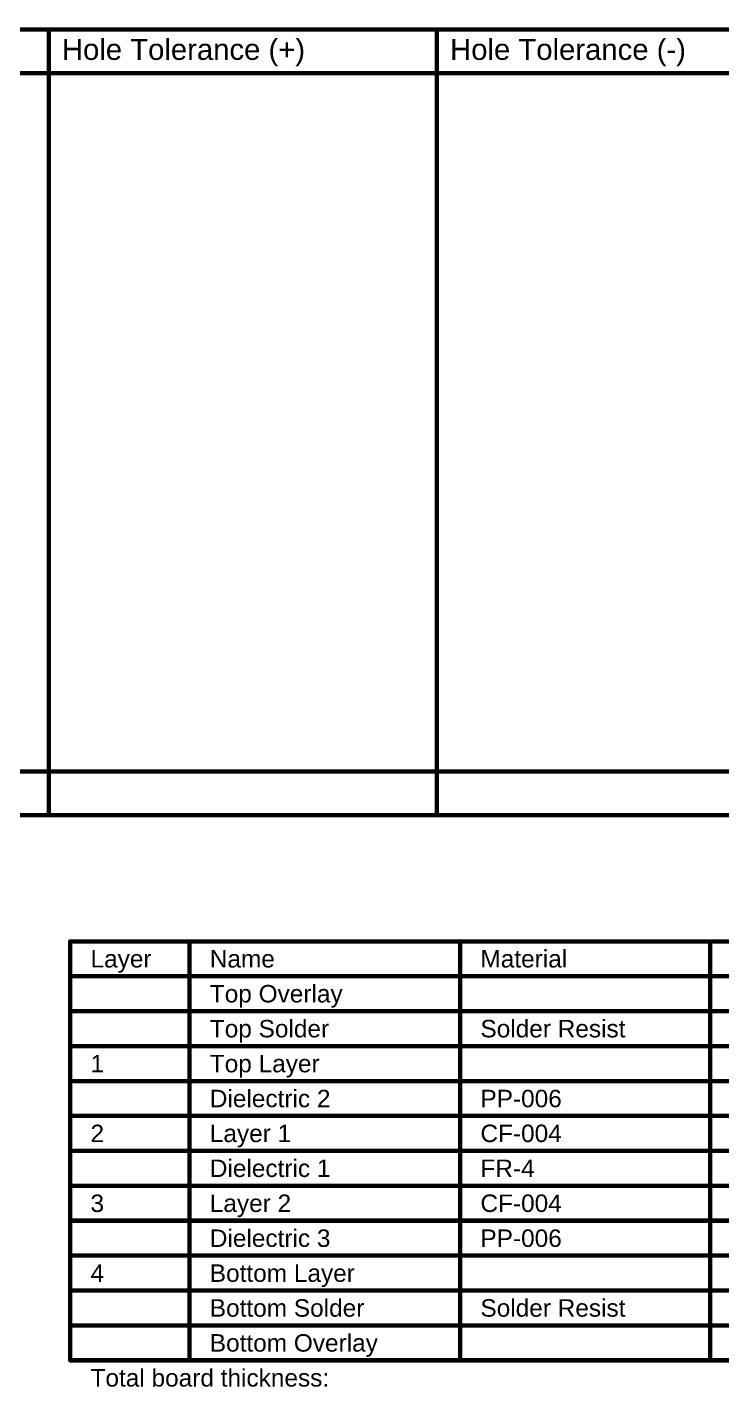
# Model space of a CAD drawing. Header units: inches. Extents: x 22 to 371, y 55 to 284.
# Drawn here: x 237.2 to 297.9, y 165.7 to 284.4 of the extents above; entities that cross this region are included whole.
import ezdxf

# ---------------------------------------------------------------- set-up
doc = ezdxf.new("R2010")
doc.units = ezdxf.units.IN
doc.layers.add('Drill Drawing', color=1, linetype='Continuous')
doc.layers.add('Fabrication', color=76, linetype='Continuous')
doc.styles.add('Arial', font='', dxfattribs={"height": 0.2})
doc.styles.get('Arial').set_extended_font_data('Arial')

msp = doc.modelspace()

# ---------------------------------------------------------------- linework, layer by layer
at = {"layer": 'Drill Drawing'}
for points in [[(24.27, 284.22, 0.381, 0.381, 0), (370.42, 284.22, 0.381, 0.381, 0)], [(239.12, 215.64, 0.381, 0.381, 0), (239.12, 284.22, 0.381, 0.381, 0)], [(272.99, 215.64, 0.381, 0.381, 0), (272.99, 284.22, 0.381, 0.381, 0)], [(24.27, 280.41, 0.381, 0.381, 0), (370.42, 280.41, 0.381, 0.381, 0)], [(24.27, 219.45, 0.381, 0.381, 0), (370.42, 219.45, 0.381, 0.381, 0)], [(24.27, 215.64, 0.381, 0.381, 0), (370.42, 215.64, 0.381, 0.381, 0)]]:
    msp.add_lwpolyline(points, format="xyseb", dxfattribs=at)
for points in [[(239.02, 284.22, 0.191, 0.191, 1), (239.21, 284.22, 0.191, 0.191, 1)], [(272.9, 284.22, 0.191, 0.191, 1), (273.09, 284.22, 0.191, 0.191, 1)], [(239.02, 215.64, 0.191, 0.191, 1), (239.21, 215.64, 0.191, 0.191, 1)], [(272.9, 215.64, 0.191, 0.191, 1), (273.09, 215.64, 0.191, 0.191, 1)]]:
    msp.add_lwpolyline(points, format="xyseb", close=True, dxfattribs=at)
at = {"layer": 'Fabrication'}
for points in [[(240.98, 168.05, 0.381, 0.381, 0), (240.98, 204.62, 0.381, 0.381, 0)], [(240.98, 204.62, 0.381, 0.381, 0), (356.27, 204.62, 0.381, 0.381, 0)], [(251.39, 168.05, 0.381, 0.381, 0), (251.39, 204.62, 0.381, 0.381, 0)], [(275.01, 168.05, 0.381, 0.381, 0), (275.01, 204.62, 0.381, 0.381, 0)], [(296.85, 168.05, 0.381, 0.381, 0), (296.85, 204.62, 0.381, 0.381, 0)], [(240.98, 201.57, 0.381, 0.381, 0), (356.27, 201.57, 0.381, 0.381, 0)], [(240.98, 198.53, 0.381, 0.381, 0), (251.39, 198.53, 0.381, 0.381, 0)], [(251.39, 198.53, 0.381, 0.381, 0), (275.01, 198.53, 0.381, 0.381, 0)], [(275.01, 198.53, 0.381, 0.381, 0), (296.85, 198.53, 0.381, 0.381, 0)], [(296.85, 198.53, 0.381, 0.381, 0), (313.35, 198.53, 0.381, 0.381, 0)], [(240.98, 195.48, 0.381, 0.381, 0), (251.39, 195.48, 0.381, 0.381, 0)], [(251.39, 195.48, 0.381, 0.381, 0), (275.01, 195.48, 0.381, 0.381, 0)], [(275.01, 195.48, 0.381, 0.381, 0), (296.85, 195.48, 0.381, 0.381, 0)], [(296.85, 195.48, 0.381, 0.381, 0), (313.35, 195.48, 0.381, 0.381, 0)], [(240.98, 192.43, 0.381, 0.381, 0), (251.39, 192.43, 0.381, 0.381, 0)], [(251.39, 192.43, 0.381, 0.381, 0), (275.01, 192.43, 0.381, 0.381, 0)], [(275.01, 192.43, 0.381, 0.381, 0), (296.85, 192.43, 0.381, 0.381, 0)], [(296.85, 192.43, 0.381, 0.381, 0), (313.35, 192.43, 0.381, 0.381, 0)], [(240.98, 189.38, 0.381, 0.381, 0), (251.39, 189.38, 0.381, 0.381, 0)], [(251.39, 189.38, 0.381, 0.381, 0), (275.01, 189.38, 0.381, 0.381, 0)], [(275.01, 189.38, 0.381, 0.381, 0), (296.85, 189.38, 0.381, 0.381, 0)], [(296.85, 189.38, 0.381, 0.381, 0), (313.35, 189.38, 0.381, 0.381, 0)], [(240.98, 186.33, 0.381, 0.381, 0), (251.39, 186.33, 0.381, 0.381, 0)], [(251.39, 186.33, 0.381, 0.381, 0), (275.01, 186.33, 0.381, 0.381, 0)], [(275.01, 186.33, 0.381, 0.381, 0), (296.85, 186.33, 0.381, 0.381, 0)], [(296.85, 186.33, 0.381, 0.381, 0), (313.35, 186.33, 0.381, 0.381, 0)], [(240.98, 183.29, 0.381, 0.381, 0), (251.39, 183.29, 0.381, 0.381, 0)], [(251.39, 183.29, 0.381, 0.381, 0), (275.01, 183.29, 0.381, 0.381, 0)], [(275.01, 183.29, 0.381, 0.381, 0), (296.85, 183.29, 0.381, 0.381, 0)], [(296.85, 183.29, 0.381, 0.381, 0), (313.35, 183.29, 0.381, 0.381, 0)], [(240.98, 180.24, 0.381, 0.381, 0), (251.39, 180.24, 0.381, 0.381, 0)], [(251.39, 180.24, 0.381, 0.381, 0), (275.01, 180.24, 0.381, 0.381, 0)], [(275.01, 180.24, 0.381, 0.381, 0), (296.85, 180.24, 0.381, 0.381, 0)], [(296.85, 180.24, 0.381, 0.381, 0), (313.35, 180.24, 0.381, 0.381, 0)], [(240.98, 177.19, 0.381, 0.381, 0), (251.39, 177.19, 0.381, 0.381, 0)], [(251.39, 177.19, 0.381, 0.381, 0), (275.01, 177.19, 0.381, 0.381, 0)], [(275.01, 177.19, 0.381, 0.381, 0), (296.85, 177.19, 0.381, 0.381, 0)], [(296.85, 177.19, 0.381, 0.381, 0), (313.35, 177.19, 0.381, 0.381, 0)], [(240.98, 174.14, 0.381, 0.381, 0), (251.39, 174.14, 0.381, 0.381, 0)], [(251.39, 174.14, 0.381, 0.381, 0), (275.01, 174.14, 0.381, 0.381, 0)], [(275.01, 174.14, 0.381, 0.381, 0), (296.85, 174.14, 0.381, 0.381, 0)], [(296.85, 174.14, 0.381, 0.381, 0), (313.35, 174.14, 0.381, 0.381, 0)], [(240.98, 171.09, 0.381, 0.381, 0), (251.39, 171.09, 0.381, 0.381, 0)], [(251.39, 171.09, 0.381, 0.381, 0), (275.01, 171.09, 0.381, 0.381, 0)], [(275.01, 171.09, 0.381, 0.381, 0), (296.85, 171.09, 0.381, 0.381, 0)], [(296.85, 171.09, 0.381, 0.381, 0), (313.35, 171.09, 0.381, 0.381, 0)], [(240.98, 168.05, 0.381, 0.381, 0), (251.39, 168.05, 0.381, 0.381, 0)], [(251.39, 168.05, 0.381, 0.381, 0), (275.01, 168.05, 0.381, 0.381, 0)], [(275.01, 168.05, 0.381, 0.381, 0), (296.85, 168.05, 0.381, 0.381, 0)], [(296.85, 168.05, 0.381, 0.381, 0), (313.35, 168.05, 0.381, 0.381, 0)]]:
    msp.add_lwpolyline(points, format="xyseb", dxfattribs=at)
for points in [[(240.89, 204.62, 0.191, 0.191, 1), (241.08, 204.62, 0.191, 0.191, 1)], [(240.89, 204.62, 0.191, 0.191, 1), (241.08, 204.62, 0.191, 0.191, 1)], [(251.3, 204.62, 0.191, 0.191, 1), (251.49, 204.62, 0.191, 0.191, 1)], [(274.91, 204.62, 0.191, 0.191, 1), (275.11, 204.62, 0.191, 0.191, 1)], [(296.75, 204.62, 0.191, 0.191, 1), (296.94, 204.62, 0.191, 0.191, 1)], [(240.89, 201.57, 0.191, 0.191, 1), (241.08, 201.57, 0.191, 0.191, 1)], [(240.89, 198.53, 0.191, 0.191, 1), (241.08, 198.53, 0.191, 0.191, 1)], [(251.3, 198.53, 0.191, 0.191, 1), (251.49, 198.53, 0.191, 0.191, 1)], [(251.3, 198.53, 0.191, 0.191, 1), (251.49, 198.53, 0.191, 0.191, 1)], [(274.91, 198.53, 0.191, 0.191, 1), (275.11, 198.53, 0.191, 0.191, 1)], [(274.91, 198.53, 0.191, 0.191, 1), (275.11, 198.53, 0.191, 0.191, 1)], [(296.75, 198.53, 0.191, 0.191, 1), (296.94, 198.53, 0.191, 0.191, 1)], [(296.75, 198.53, 0.191, 0.191, 1), (296.94, 198.53, 0.191, 0.191, 1)], [(240.89, 195.48, 0.191, 0.191, 1), (241.08, 195.48, 0.191, 0.191, 1)], [(251.3, 195.48, 0.191, 0.191, 1), (251.49, 195.48, 0.191, 0.191, 1)], [(251.3, 195.48, 0.191, 0.191, 1), (251.49, 195.48, 0.191, 0.191, 1)], [(274.91, 195.48, 0.191, 0.191, 1), (275.11, 195.48, 0.191, 0.191, 1)], [(274.91, 195.48, 0.191, 0.191, 1), (275.11, 195.48, 0.191, 0.191, 1)], [(296.75, 195.48, 0.191, 0.191, 1), (296.94, 195.48, 0.191, 0.191, 1)], [(296.75, 195.48, 0.191, 0.191, 1), (296.94, 195.48, 0.191, 0.191, 1)], [(240.89, 192.43, 0.191, 0.191, 1), (241.08, 192.43, 0.191, 0.191, 1)], [(251.3, 192.43, 0.191, 0.191, 1), (251.49, 192.43, 0.191, 0.191, 1)], [(251.3, 192.43, 0.191, 0.191, 1), (251.49, 192.43, 0.191, 0.191, 1)], [(274.91, 192.43, 0.191, 0.191, 1), (275.11, 192.43, 0.191, 0.191, 1)], [(274.91, 192.43, 0.191, 0.191, 1), (275.11, 192.43, 0.191, 0.191, 1)], [(296.75, 192.43, 0.191, 0.191, 1), (296.94, 192.43, 0.191, 0.191, 1)], [(296.75, 192.43, 0.191, 0.191, 1), (296.94, 192.43, 0.191, 0.191, 1)], [(240.89, 189.38, 0.191, 0.191, 1), (241.08, 189.38, 0.191, 0.191, 1)], [(251.3, 189.38, 0.191, 0.191, 1), (251.49, 189.38, 0.191, 0.191, 1)], [(251.3, 189.38, 0.191, 0.191, 1), (251.49, 189.38, 0.191, 0.191, 1)], [(274.91, 189.38, 0.191, 0.191, 1), (275.11, 189.38, 0.191, 0.191, 1)], [(274.91, 189.38, 0.191, 0.191, 1), (275.11, 189.38, 0.191, 0.191, 1)], [(296.75, 189.38, 0.191, 0.191, 1), (296.94, 189.38, 0.191, 0.191, 1)], [(296.75, 189.38, 0.191, 0.191, 1), (296.94, 189.38, 0.191, 0.191, 1)], [(240.89, 186.33, 0.191, 0.191, 1), (241.08, 186.33, 0.191, 0.191, 1)], [(251.3, 186.33, 0.191, 0.191, 1), (251.49, 186.33, 0.191, 0.191, 1)], [(251.3, 186.33, 0.191, 0.191, 1), (251.49, 186.33, 0.191, 0.191, 1)], [(274.91, 186.33, 0.191, 0.191, 1), (275.11, 186.33, 0.191, 0.191, 1)], [(274.91, 186.33, 0.191, 0.191, 1), (275.11, 186.33, 0.191, 0.191, 1)], [(296.75, 186.33, 0.191, 0.191, 1), (296.94, 186.33, 0.191, 0.191, 1)], [(296.75, 186.33, 0.191, 0.191, 1), (296.94, 186.33, 0.191, 0.191, 1)], [(240.89, 183.29, 0.191, 0.191, 1), (241.08, 183.29, 0.191, 0.191, 1)], [(251.3, 183.29, 0.191, 0.191, 1), (251.49, 183.29, 0.191, 0.191, 1)], [(251.3, 183.29, 0.191, 0.191, 1), (251.49, 183.29, 0.191, 0.191, 1)], [(274.91, 183.29, 0.191, 0.191, 1), (275.11, 183.29, 0.191, 0.191, 1)], [(274.91, 183.29, 0.191, 0.191, 1), (275.11, 183.29, 0.191, 0.191, 1)], [(296.75, 183.29, 0.191, 0.191, 1), (296.94, 183.29, 0.191, 0.191, 1)], [(296.75, 183.29, 0.191, 0.191, 1), (296.94, 183.29, 0.191, 0.191, 1)], [(240.89, 180.24, 0.191, 0.191, 1), (241.08, 180.24, 0.191, 0.191, 1)], [(251.3, 180.24, 0.191, 0.191, 1), (251.49, 180.24, 0.191, 0.191, 1)], [(251.3, 180.24, 0.191, 0.191, 1), (251.49, 180.24, 0.191, 0.191, 1)], [(274.91, 180.24, 0.191, 0.191, 1), (275.11, 180.24, 0.191, 0.191, 1)], [(274.91, 180.24, 0.191, 0.191, 1), (275.11, 180.24, 0.191, 0.191, 1)], [(296.75, 180.24, 0.191, 0.191, 1), (296.94, 180.24, 0.191, 0.191, 1)], [(296.75, 180.24, 0.191, 0.191, 1), (296.94, 180.24, 0.191, 0.191, 1)], [(240.89, 177.19, 0.191, 0.191, 1), (241.08, 177.19, 0.191, 0.191, 1)], [(251.3, 177.19, 0.191, 0.191, 1), (251.49, 177.19, 0.191, 0.191, 1)], [(251.3, 177.19, 0.191, 0.191, 1), (251.49, 177.19, 0.191, 0.191, 1)], [(274.91, 177.19, 0.191, 0.191, 1), (275.11, 177.19, 0.191, 0.191, 1)], [(274.91, 177.19, 0.191, 0.191, 1), (275.11, 177.19, 0.191, 0.191, 1)], [(296.75, 177.19, 0.191, 0.191, 1), (296.94, 177.19, 0.191, 0.191, 1)], [(296.75, 177.19, 0.191, 0.191, 1), (296.94, 177.19, 0.191, 0.191, 1)], [(240.89, 174.14, 0.191, 0.191, 1), (241.08, 174.14, 0.191, 0.191, 1)], [(251.3, 174.14, 0.191, 0.191, 1), (251.49, 174.14, 0.191, 0.191, 1)], [(251.3, 174.14, 0.191, 0.191, 1), (251.49, 174.14, 0.191, 0.191, 1)], [(274.91, 174.14, 0.191, 0.191, 1), (275.11, 174.14, 0.191, 0.191, 1)], [(274.91, 174.14, 0.191, 0.191, 1), (275.11, 174.14, 0.191, 0.191, 1)], [(296.75, 174.14, 0.191, 0.191, 1), (296.94, 174.14, 0.191, 0.191, 1)], [(296.75, 174.14, 0.191, 0.191, 1), (296.94, 174.14, 0.191, 0.191, 1)], [(240.89, 171.09, 0.191, 0.191, 1), (241.08, 171.09, 0.191, 0.191, 1)], [(251.3, 171.09, 0.191, 0.191, 1), (251.49, 171.09, 0.191, 0.191, 1)], [(251.3, 171.09, 0.191, 0.191, 1), (251.49, 171.09, 0.191, 0.191, 1)], [(274.91, 171.09, 0.191, 0.191, 1), (275.11, 171.09, 0.191, 0.191, 1)], [(274.91, 171.09, 0.191, 0.191, 1), (275.11, 171.09, 0.191, 0.191, 1)], [(296.75, 171.09, 0.191, 0.191, 1), (296.94, 171.09, 0.191, 0.191, 1)], [(296.75, 171.09, 0.191, 0.191, 1), (296.94, 171.09, 0.191, 0.191, 1)], [(240.89, 168.05, 0.191, 0.191, 1), (241.08, 168.05, 0.191, 0.191, 1)], [(240.89, 168.05, 0.191, 0.191, 1), (241.08, 168.05, 0.191, 0.191, 1)], [(251.3, 168.05, 0.191, 0.191, 1), (251.49, 168.05, 0.191, 0.191, 1)], [(251.3, 168.05, 0.191, 0.191, 1), (251.49, 168.05, 0.191, 0.191, 1)], [(251.3, 168.05, 0.191, 0.191, 1), (251.49, 168.05, 0.191, 0.191, 1)], [(274.91, 168.05, 0.191, 0.191, 1), (275.11, 168.05, 0.191, 0.191, 1)], [(274.91, 168.05, 0.191, 0.191, 1), (275.11, 168.05, 0.191, 0.191, 1)], [(274.91, 168.05, 0.191, 0.191, 1), (275.11, 168.05, 0.191, 0.191, 1)], [(296.75, 168.05, 0.191, 0.191, 1), (296.94, 168.05, 0.191, 0.191, 1)], [(296.75, 168.05, 0.191, 0.191, 1), (296.94, 168.05, 0.191, 0.191, 1)], [(296.75, 168.05, 0.191, 0.191, 1), (296.94, 168.05, 0.191, 0.191, 1)]]:
    msp.add_lwpolyline(points, format="xyseb", close=True, dxfattribs=at)

# ---------------------------------------------------------------- texts
at = {"layer": 'Drill Drawing', "style": 'Arial'}
for s, p in [('Hole Tolerance (+)', (240.26, 281.56)), ('Hole Tolerance (-)', (274.14, 281.56))]:
    msp.add_text(s, height=1.8288, dxfattribs=at).set_placement(p)
at = {"layer": 'Fabrication', "style": 'Arial'}
for s, height, p in [('Layer', 1.524, (242.76, 202.34)), ('Name', 1.524, (253.17, 202.34)), ('Material', 1.524, (276.79, 202.34)), ('Top Overlay', 1.524, (253.17, 199.29)), ('Top Solder', 1.524, (253.17, 196.24)), ('Solder Resist', 1.524, (276.79, 196.24)), ('1', 1.52, (242.76, 193.19)), ('Top Layer', 1.524, (253.17, 193.19)), ('Dielectric 2', 1.524, (253.17, 190.14)), ('PP-006', 1.524, (276.79, 190.14)), ('2', 1.52, (242.76, 187.1)), ('Layer 1', 1.524, (253.17, 187.1)), ('CF-004', 1.524, (276.79, 187.1)), ('Dielectric 1', 1.524, (253.17, 184.05)), ('FR-4', 1.524, (276.79, 184.05)), ('3', 1.52, (242.76, 181)), ('Layer 2', 1.524, (253.17, 181)), ('CF-004', 1.524, (276.79, 181)), ('Dielectric 3', 1.524, (253.17, 177.95)), ('PP-006', 1.524, (276.79, 177.95)), ('4', 1.52, (242.76, 174.9)), ('Bottom Layer', 1.524, (253.17, 174.9)), ('Bottom Solder', 1.524, (253.17, 171.86)), ('Solder Resist', 1.524, (276.79, 171.86)), ('Bottom Overlay', 1.524, (253.17, 168.81)), ('Total board thickness:', 1.524, (242.76, 165.76))]:
    msp.add_text(s, height=height, dxfattribs=at).set_placement(p)

doc.saveas('drawing.dxf')
